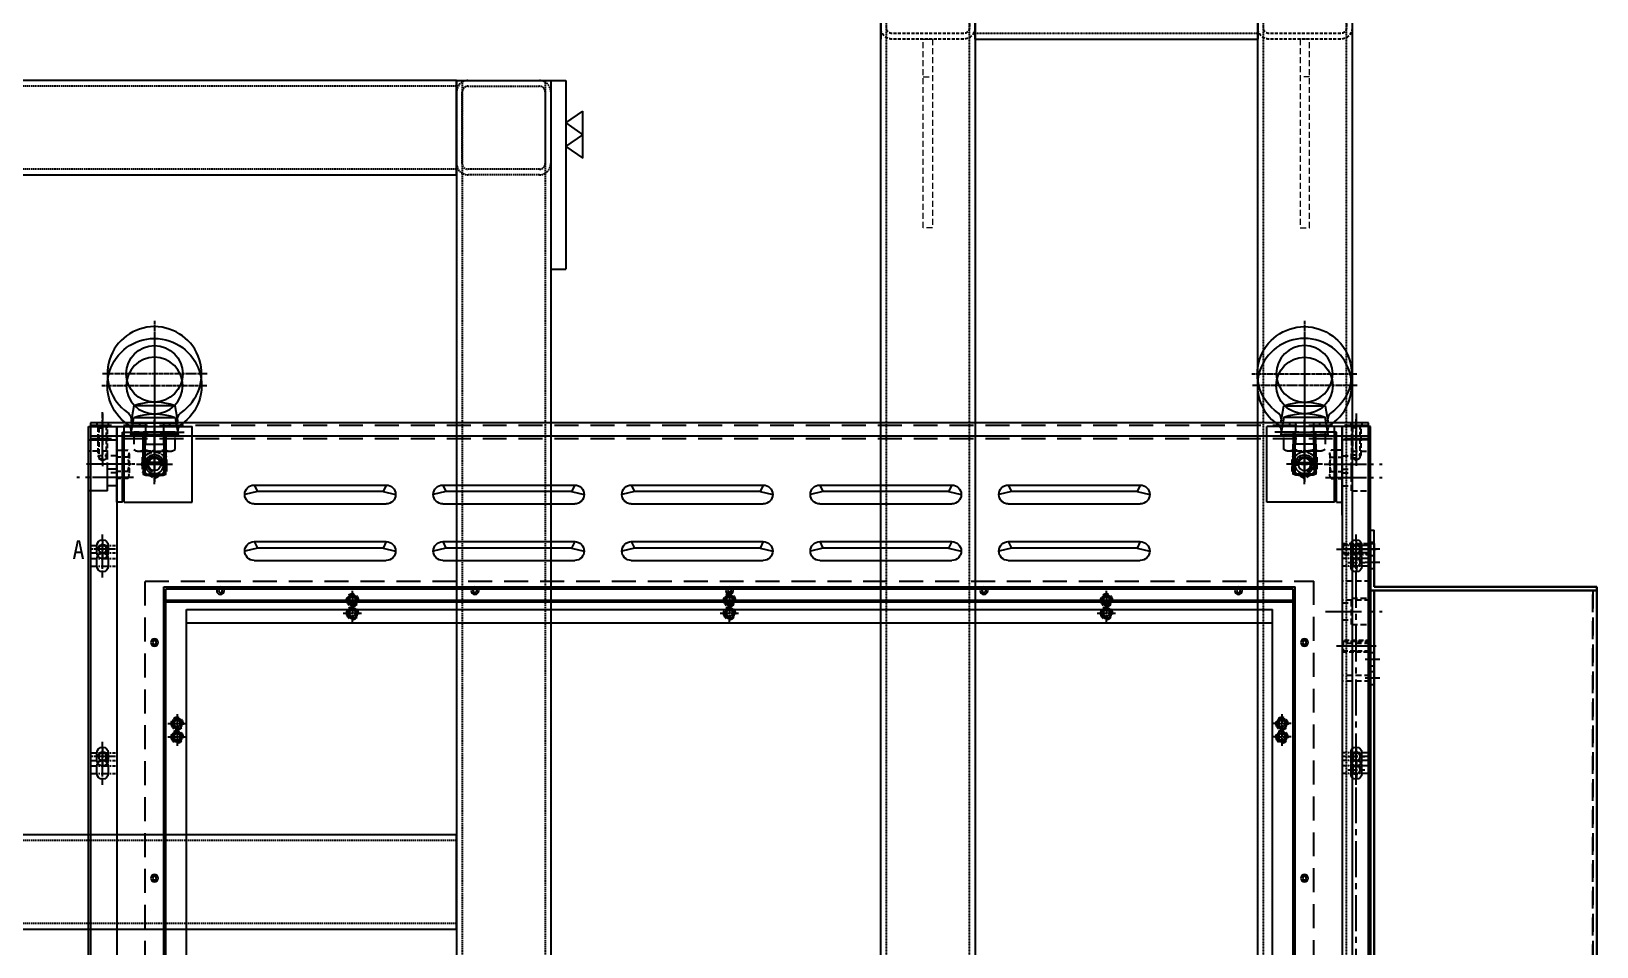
# Model space of a CAD drawing. Header units: millimetres. Extents: x -18234 to 26733, y 279 to 18488.
# Drawn here: x 9855 to 10685, y 6260 to 6746 of the extents above; entities that cross this region are included whole.
import ezdxf

# ---------------------------------------------------------------- set-up
doc = ezdxf.new("R2010")
doc.units = ezdxf.units.MM
for name, pattern in [('CENTER', [2, 1.25, -0.25, 0.25, -0.25]), ('CENTER2', [28.575, 19.05, -3.175, 3.175, -3.175]), ('HIDDEN', [0.375, 0.25, -0.125]), ('HIDDEN2', [4.7625, 3.175, -1.5875]), ('HIDDENX2', [19.05, 12.7, -6.35]), ('PHANTOMX2', [5, 2.5, -0.5, 0.5, -0.5, 0.5, -0.5])]:
    doc.linetypes.add(name, pattern=pattern)
doc.layers.add('02 숨은선', color=2, linetype='HIDDEN2', lineweight=15)
for name, color, linetype in [('CEN', 1, 'CENTER'), ('CENTER', 1, 'CENTER'), ('HL', 2, 'HIDDEN'), ('THIN', 3, 'Continuous')]:
    doc.layers.add(name, color=color, linetype=linetype)
doc.styles.add('HAN', font='')
doc.styles.get('HAN').set_extended_font_data('GulimChe')

# ---------------------------------------------------------------- blocks, each defined once
blk = doc.blocks.new('w35ca34etwcey5r')
for p, q in [((-18931.31, 4130.1), (-18953.14, 4130.1)), ((-18946.92, 4121.1), (-18946.92, 4116.1)), ((-18937.52, 4121.1), (-18937.52, 4116.1)), ((-18936.22, 4116.1), (-18948.22, 4116.1)), ((-18936.22, 4100.04), (-18948.22, 4100.04))]:
    blk.add_line(p, q)
for points in [[(-18929.72, 4121.1), (-18931.31, 4130.1, 0.183267), (-18953.14, 4130.1), (-18954.72, 4121.1), (-18929.72, 4121.1, -0.33462), (-18927.93, 4126.59, 3.183172), (-18956.52, 4126.59, -0.33462), (-18954.72, 4121.1)], [(-18936.22, 4116.1), (-18936.22, 4100.04, -0.157869), (-18948.22, 4100.04), (-18948.22, 4116.1)]]:
    blk.add_lwpolyline(points, format="xyb")
blk.add_circle((-18942.22, 4147.1), 15)
at = {"layer": 'CENTER'}
for p, q in [((-18942.22, 4175.1), (-18942.22, 4096.1)), ((-18914.22, 4147.1), (-18970.22, 4147.1))]:
    blk.add_line(p, q, dxfattribs=at)
at = {"layer": 'THIN'}
for p, q in [((-18947.27, 4116.1), (-18947.27, 4100.04)), ((-18937.17, 4116.1), (-18937.17, 4100.04))]:
    blk.add_line(p, q, dxfattribs=at)
blk = doc.blocks.new('QW3ECE4T')
at = {"color": 2}
for p, q in [((5277.72, 19478.86), (5277.72, 20178.86)), ((5277.72, 20178.86), (5292.72, 20178.86)), ((5292.72, 20178.86), (5292.72, 19478.86)), ((5292.72, 19478.86), (5277.72, 19478.86))]:
    blk.add_line(p, q, dxfattribs=at)
at = {"color": 2, "linetype": 'HIDDEN2'}
for p, q in [((5287.72, 20165.86), (5277.72, 20165.86)), ((5287.72, 20151.86), (5287.72, 20165.86)), ((5292.72, 20163.36), (5287.72, 20163.36)), ((5292.72, 20154.36), (5287.72, 20154.36)), ((5287.72, 20151.86), (5277.72, 20151.86)), ((5277.72, 20103.86), (5292.72, 20103.86)), ((5277.72, 20053.86), (5292.72, 20053.86)), ((5277.72, 19559.86), (5292.72, 19559.86)), ((5277.72, 19509.86), (5292.72, 19509.86)), ((5287.72, 19500.86), (5277.72, 19500.86)), ((5287.72, 19486.86), (5287.72, 19500.86)), ((5292.72, 19498.36), (5287.72, 19498.36)), ((5292.72, 19489.36), (5287.72, 19489.36)), ((5287.72, 19486.86), (5277.72, 19486.86))]:
    blk.add_line(p, q, dxfattribs=at)
at = {"color": 1, "linetype": 'CENTER', "ltscale": 3}
for p, q in [((5289.8, 20113.86), (5280.65, 20113.86)), ((5285.22, 20118.43), (5285.22, 20109.28)), ((5289.8, 20003.86), (5280.65, 20003.86)), ((5285.22, 20008.43), (5285.22, 19999.28)), ((5285.22, 19898.43), (5285.22, 19889.28)), ((5289.8, 19893.86), (5280.65, 19893.86)), ((5285.22, 19788.43), (5285.22, 19779.28)), ((5289.8, 19783.86), (5280.65, 19783.86)), ((5289.8, 19673.86), (5280.65, 19673.86)), ((5285.22, 19678.43), (5285.22, 19669.28)), ((5289.8, 19563.86), (5280.65, 19563.86)), ((5285.22, 19568.43), (5285.22, 19559.28)), ((5272.67, 19493.86), (5297.78, 19493.86))]:
    blk.add_line(p, q, dxfattribs=at)
at = {"color": 3}
for centre in [(5285.22, 20113.86), (5285.22, 20003.86), (5285.22, 19893.86), (5285.22, 19783.86), (5285.22, 19673.86), (5285.22, 19563.86)]:
    blk.add_circle(centre, 2.1, dxfattribs=at)
for centre in [(5285.22, 20113.86), (5285.22, 20003.86), (5285.22, 19893.86), (5285.22, 19783.86), (5285.22, 19673.86), (5285.22, 19563.86)]:
    blk.add_arc(centre, 2.5, 255.40903, 195.03402)
at = {"layer": 'CEN', "linetype": 'CENTER2'}
for p, q in [((5285.22, 20167.41), (5285.22, 20193.86)), ((5301.57, 20158.86), (5271.53, 20158.86)), ((5301.57, 20158.86), (5271.53, 20158.86))]:
    blk.add_line(p, q, dxfattribs=at)
blk = doc.blocks.new('A$C7D0A6CA1')
at = {"color": 4}
for p, q in [((0, 630), (-2, 630)), ((-2, 600), (-2, 630)), ((0, 598), (0, 630)), ((-120, 600), (-2, 600)), ((-120, 13), (-120, 600)), ((-120, 598), (0, 598)), ((-2, 598), (-2, 15)), ((0, 598), (0, 15)), ((0, 15), (-120, 15)), ((-2, 13), (-120, 13)), ((-2, -10), (-2, 13)), ((0, -10), (0, 15)), ((0, -10), (-2, -10))]:
    blk.add_line(p, q, dxfattribs=at)
at = {"color": 2, "linetype": 'HIDDEN2', "ltscale": 3}
for p, q in [((-2, 623.5), (0, 623.5)), ((-2, 616.5), (0, 616.5)), ((-118, 15), (-118, 598)), ((-2, 555), (0, 555)), ((-2, 548), (0, 548)), ((-2, 305), (0, 305)), ((-2, 298), (0, 298)), ((-2, 55), (0, 55)), ((-2, 48), (0, 48)), ((-2, 3.5), (0, 3.5)), ((-2, -3.5), (0, -3.5))]:
    blk.add_line(p, q, dxfattribs=at)
at = {"color": 1, "linetype": 'CENTER'}
for p, q in [((-5, 620), (3, 620)), ((-5, 551.5), (3, 551.5)), ((-5, 301.5), (3, 301.5)), ((-5, 51.5), (3, 51.5)), ((-5, 0), (3, 0))]:
    blk.add_line(p, q, dxfattribs=at)
blk = doc.blocks.new('sdfgsdfgdgds')
at = {"color": 1, "linetype": 'CENTER', "ltscale": 3}
for p, q in [((142797.16, 13404.59), (142797.16, 13376.11)), ((143407.16, 13404.09), (143407.16, 13375.61)), ((142769.66, 13383.57), (142769.66, 13399.64)), ((142769.66, 13383.5), (142769.66, 13396.99)), ((142797.16, 13383.07), (142797.16, 13399.14)), ((143407.16, 13383.07), (143407.16, 13399.14)), ((143434.66, 13383.07), (143434.66, 13399.14)), ((143434.66, 13383), (143434.66, 13396.49)), ((142769.66, 13315.35), (142769.66, 13331.35)), ((143434.66, 13315.35), (143434.66, 13331.35)), ((142762.91, 13325.35), (142776.41, 13325.35)), ((142762.91, 13321.35), (142776.41, 13321.35)), ((143441.41, 13325.35), (143427.91, 13325.35)), ((143441.41, 13321.35), (143427.91, 13321.35)), ((142907.09, 13296.35), (142897.22, 13296.35)), ((142905.91, 13296.35), (142898.41, 13296.35)), ((142902.16, 13291.42), (142902.16, 13301.29)), ((142902.16, 13300.1), (142902.16, 13292.6)), ((143107.09, 13296.35), (143097.22, 13296.35)), ((143105.91, 13296.35), (143098.41, 13296.35)), ((143102.16, 13291.42), (143102.16, 13301.29)), ((143102.16, 13300.1), (143102.16, 13292.6)), ((143307.09, 13296.35), (143297.22, 13296.35)), ((143305.91, 13296.35), (143298.41, 13296.35)), ((143302.16, 13291.42), (143302.16, 13301.29)), ((143302.16, 13300.1), (143302.16, 13292.6)), ((142809.16, 13235.79), (142809.16, 13225.92)), ((143395.16, 13235.79), (143395.16, 13225.92)), ((142804.22, 13230.85), (142814.09, 13230.85)), ((142812.91, 13230.85), (142805.41, 13230.85)), ((142809.16, 13234.6), (142809.16, 13227.1)), ((143400.09, 13230.85), (143390.22, 13230.85)), ((143398.91, 13230.85), (143391.41, 13230.85)), ((143395.16, 13234.6), (143395.16, 13227.1)), ((142769.66, 13205.35), (142769.66, 13221.35)), ((143434.66, 13205.35), (143434.66, 13221.35)), ((142762.91, 13215.35), (142776.41, 13215.35)), ((142762.91, 13211.35), (142776.41, 13211.35)), ((143441.41, 13215.35), (143427.91, 13215.35)), ((143441.41, 13211.35), (143427.91, 13211.35))]:
    blk.add_line(p, q, dxfattribs=at)
at = {"color": 3}
for p, q in [((142763.16, 13390.35), (143441.16, 13390.35)), ((142763.16, 12720.35), (142763.16, 13390.35)), ((142777.16, 13348.35), (142777.16, 13388.35)), ((142777.16, 13388.35), (142777.16, 13348.35)), ((143441.16, 13389.85), (143441.16, 13007.77)), ((142954.25, 13364.35), (142884.25, 13364.35)), ((143054.25, 13364.35), (142984.25, 13364.35)), ((143154.25, 13364.35), (143084.25, 13364.35)), ((143254.25, 13364.35), (143184.25, 13364.35)), ((143354.25, 13364.35), (143284.25, 13364.35)), ((142954.25, 13354.35), (142884.25, 13354.35)), ((143054.25, 13354.35), (142984.25, 13354.35)), ((143154.25, 13354.35), (143084.25, 13354.35)), ((143254.25, 13354.35), (143184.25, 13354.35)), ((143354.25, 13354.35), (143284.25, 13354.35)), ((142954.25, 13334.35), (142884.25, 13334.35)), ((143054.25, 13334.35), (142984.25, 13334.35)), ((143154.25, 13334.35), (143084.25, 13334.35)), ((143254.25, 13334.35), (143184.25, 13334.35)), ((143354.25, 13334.35), (143284.25, 13334.35)), ((142766.66, 13321.35), (142766.66, 13325.35)), ((142772.66, 13325.35), (142772.66, 13321.35)), ((142954.25, 13324.35), (142884.25, 13324.35)), ((143054.25, 13324.35), (142984.25, 13324.35)), ((143154.25, 13324.35), (143084.25, 13324.35)), ((143254.25, 13324.35), (143184.25, 13324.35)), ((143354.25, 13324.35), (143284.25, 13324.35)), ((143431.66, 13325.35), (143431.66, 13321.35)), ((143437.66, 13321.35), (143437.66, 13325.35)), ((143402.16, 13303.35), (142802.16, 13303.35)), ((142802.16, 12758.35), (142802.16, 13303.35)), ((143401.16, 13302.35), (142803.16, 13302.35)), ((142803.16, 12759.35), (142803.16, 13302.35)), ((143401.16, 12989.53), (143401.16, 13302.35)), ((143402.16, 12990.15), (143402.16, 13303.35)), ((143390.16, 13291.35), (142814.16, 13291.35)), ((142814.16, 12770.35), (142814.16, 13291.35)), ((143390.16, 12981.19), (143390.16, 13291.35)), ((142766.66, 13211.35), (142766.66, 13215.35)), ((142772.66, 13215.35), (142772.66, 13211.35)), ((143431.66, 13215.35), (143431.66, 13211.35)), ((143437.66, 13211.35), (143437.66, 13215.35))]:
    blk.add_line(p, q, dxfattribs=at)
at = {"color": 2, "linetype": 'HIDDENX2'}
for p, q in [((142763.16, 13388.85), (143441.16, 13388.85)), ((143412.16, 13313.35), (142792.16, 13313.35)), ((142792.16, 12748.35), (142792.16, 13313.35)), ((143412.16, 12995.62), (143412.16, 13313.35))]:
    blk.add_line(p, q, dxfattribs=at)
at = {"color": 2}
for p, q in [((143442.16, 13388.35), (143427.16, 13388.35)), ((143427.16, 13388.35), (143427.16, 13002.28)), ((143442.16, 12688.35), (143442.16, 13388.35)), ((143427.16, 13372.85), (143432.16, 13372.85)), ((143432.16, 13361.35), (143432.16, 13375.35)), ((143432.16, 13375.35), (143442.16, 13375.35)), ((143427.16, 13363.85), (143432.16, 13363.85)), ((143432.16, 13361.35), (143442.16, 13361.35))]:
    blk.add_line(p, q, dxfattribs=at)
for p, q in [((142885.91, 13360.9), (142879.25, 13359.35)), ((142884.25, 13364.35), (142885.91, 13360.9)), ((142885.91, 13360.9), (142952.59, 13360.9)), ((142954.25, 13364.35), (142952.59, 13360.9)), ((142952.59, 13360.9), (142959.25, 13359.35)), ((142985.91, 13360.9), (142979.25, 13359.35)), ((142984.25, 13364.35), (142985.91, 13360.9)), ((142985.91, 13360.9), (143052.59, 13360.9)), ((143054.25, 13364.35), (143052.59, 13360.9)), ((143052.59, 13360.9), (143059.25, 13359.35)), ((143085.91, 13360.9), (143079.25, 13359.35)), ((143084.25, 13364.35), (143085.91, 13360.9)), ((143085.91, 13360.9), (143152.59, 13360.9)), ((143154.25, 13364.35), (143152.59, 13360.9)), ((143152.59, 13360.9), (143159.25, 13359.35)), ((143185.91, 13360.9), (143179.25, 13359.35)), ((143184.25, 13364.35), (143185.91, 13360.9)), ((143185.91, 13360.9), (143252.59, 13360.9)), ((143254.25, 13364.35), (143252.59, 13360.9)), ((143252.59, 13360.9), (143259.25, 13359.35)), ((143285.91, 13360.9), (143279.25, 13359.35)), ((143284.25, 13364.35), (143285.91, 13360.9)), ((143285.91, 13360.9), (143352.59, 13360.9)), ((143354.25, 13364.35), (143352.59, 13360.9)), ((143352.59, 13360.9), (143359.25, 13359.35)), ((142885.91, 13330.9), (142879.25, 13329.35)), ((142884.25, 13334.35), (142885.91, 13330.9)), ((142885.91, 13330.9), (142952.59, 13330.9)), ((142954.25, 13334.35), (142952.59, 13330.9)), ((142952.59, 13330.9), (142959.25, 13329.35)), ((142985.91, 13330.9), (142979.25, 13329.35)), ((142984.25, 13334.35), (142985.91, 13330.9)), ((142985.91, 13330.9), (143052.59, 13330.9)), ((143054.25, 13334.35), (143052.59, 13330.9)), ((143052.59, 13330.9), (143059.25, 13329.35)), ((143085.91, 13330.9), (143079.25, 13329.35)), ((143084.25, 13334.35), (143085.91, 13330.9)), ((143085.91, 13330.9), (143152.59, 13330.9)), ((143154.25, 13334.35), (143152.59, 13330.9)), ((143152.59, 13330.9), (143159.25, 13329.35)), ((143185.91, 13330.9), (143179.25, 13329.35)), ((143184.25, 13334.35), (143185.91, 13330.9)), ((143185.91, 13330.9), (143252.59, 13330.9)), ((143254.25, 13334.35), (143252.59, 13330.9)), ((143252.59, 13330.9), (143259.25, 13329.35)), ((143285.91, 13330.9), (143279.25, 13329.35)), ((143284.25, 13334.35), (143285.91, 13330.9)), ((143285.91, 13330.9), (143352.59, 13330.9)), ((143354.25, 13334.35), (143352.59, 13330.9)), ((143352.59, 13330.9), (143359.25, 13329.35))]:
    blk.add_line(p, q)
at = {"const_width": 0.5}
for points in [[(142831.41, 13308.35, -1), (142832.91, 13308.35, -1)], [(142966.41, 13308.35, -1), (142967.91, 13308.35, -1)], [(143102.91, 13308.35, 1), (143101.41, 13308.35, 1)], [(143237.91, 13308.35, 1), (143236.41, 13308.35, 1)], [(143372.91, 13308.35, 1), (143371.41, 13308.35, 1)], [(142796.41, 13280.85, 1), (142797.91, 13280.85, 1)], [(143407.91, 13280.85, -1), (143406.41, 13280.85, -1)], [(142796.41, 13155.85, 1), (142797.91, 13155.85, 1)], [(143407.91, 13155.85, -1), (143406.41, 13155.85, -1)]]:
    blk.add_lwpolyline(points, format="xyb", close=True, dxfattribs=at)
for centre, radius in [((142832.16, 13308.35), 2), ((142967.16, 13308.35), 2), ((143102.16, 13308.35), 2), ((143237.16, 13308.35), 2), ((143372.16, 13308.35), 2), ((142832.16, 13308.35), 1), ((142967.16, 13308.35), 1), ((143102.16, 13308.35), 1), ((143237.16, 13308.35), 1), ((143372.16, 13308.35), 1), ((142797.16, 13280.85), 2), ((142797.16, 13280.85), 1), ((143407.16, 13280.85), 2), ((143407.16, 13280.85), 1), ((142797.16, 13155.85), 2), ((142797.16, 13155.85), 1), ((143407.16, 13155.85), 2), ((143407.16, 13155.85), 1)]:
    blk.add_circle(centre, radius)
at = {"color": 2, "linetype": 'HIDDEN2'}
for centre in [(142902.16, 13296.35), (143102.16, 13296.35), (143302.16, 13296.35), (142809.16, 13230.85), (143395.16, 13230.85)]:
    blk.add_circle(centre, 3.25, dxfattribs=at)
at = {"color": 3}
for centre, radius in [((142902.16, 13296.35), 2.75), ((142902.16, 13296.35), 1.75), ((143102.16, 13296.35), 2.75), ((143102.16, 13296.35), 1.75), ((143302.16, 13296.35), 2.75), ((143302.16, 13296.35), 1.75), ((142809.16, 13230.85), 2.75), ((142809.16, 13230.85), 1.75), ((143395.16, 13230.85), 2.75), ((143395.16, 13230.85), 1.75)]:
    blk.add_circle(centre, radius, dxfattribs=at)
for centre, radius, start, end in [((142884.25, 13359.35), 5, 90, 270), ((142954.25, 13359.35), 5, 270, 90), ((142984.25, 13359.35), 5, 90, 270), ((143054.25, 13359.35), 5, 270, 90), ((143084.25, 13359.35), 5, 90, 270), ((143154.25, 13359.35), 5, 270, 90), ((143184.25, 13359.35), 5, 90, 270), ((143254.25, 13359.35), 5, 270, 90), ((143284.25, 13359.35), 5, 90, 270), ((143354.25, 13359.35), 5, 270, 90), ((142769.66, 13325.35), 3, 0, 180), ((142884.25, 13329.35), 5, 90, 270), ((142954.25, 13329.35), 5, 270, 90), ((142984.25, 13329.35), 5, 90, 270), ((143054.25, 13329.35), 5, 270, 90), ((143084.25, 13329.35), 5, 90, 270), ((143154.25, 13329.35), 5, 270, 90), ((143184.25, 13329.35), 5, 90, 270), ((143254.25, 13329.35), 5, 270, 90), ((143284.25, 13329.35), 5, 90, 270), ((143354.25, 13329.35), 5, 270, 90), ((143434.66, 13325.35), 3, 0, 180), ((142769.66, 13321.35), 3, 180, 0), ((143434.66, 13321.35), 3, 180, 0), ((142769.66, 13215.35), 3, 0, 180), ((142769.66, 13211.35), 3, 180, 0), ((143434.66, 13215.35), 3, 0, 180), ((143434.66, 13211.35), 3, 180, 0)]:
    blk.add_arc(centre, radius, start, end, dxfattribs=at)
for centre in [(142902.16, 13296.35), (143102.16, 13296.35), (143302.16, 13296.35), (142809.16, 13230.85), (143395.16, 13230.85)]:
    blk.add_arc(centre, 2, 255.00122, 194.53862)
at = {"layer": 'CEN', "linetype": 'CENTER2'}
for p, q in [((143434.66, 13377.65), (143434.66, 13403.35)), ((143418.31, 13368.35), (143448.35, 13368.35)), ((143418.31, 13368.35), (143448.35, 13368.35))]:
    blk.add_line(p, q, dxfattribs=at)
at = {"xscale": -1}
blk.add_blockref('w35ca34etwcey5r', (123854.93, 9270.01), dxfattribs=at)
for name, p in [('w35ca34etwcey5r', (162349.38, 9270.01)), ('QW3ECE4T', (137484.43, -6790.51))]:
    blk.add_blockref(name, p)
at = {"xscale": -1, "rotation": 180}
blk.add_blockref('A$C7D0A6CA1', (142762.16, 13323.35), dxfattribs=at)
blk = doc.blocks.new('sdfgsdfgsdgfdgds')
at = {"xscale": -1}
blk.add_blockref('sdfgsdfgdgds', (297823.81, -2749.63), dxfattribs=at)
blk = doc.blocks.new('A$C12414E41')
at = {"color": 4}
for p, q in [((-198.46, 70.91), (388.54, 70.91)), ((386.54, 70.91), (386.54, -49.09)), ((388.54, 70.91), (388.54, -47.09)), ((386.54, -47.09), (-196.46, -47.09)), ((386.54, -49.09), (-196.46, -49.09)), ((386.54, -49.09), (418.54, -49.09)), ((388.54, -47.09), (418.54, -47.09)), ((418.54, -49.09), (418.54, -47.09))]:
    blk.add_line(p, q, dxfattribs=at)
at = {"color": 2, "linetype": 'HIDDEN2', "ltscale": 3}
for p, q in [((-196.46, 68.91), (386.54, 68.91)), ((336.54, -47.09), (336.54, -49.09)), ((343.54, -47.09), (343.54, -49.09)), ((405.04, -47.09), (405.04, -49.09)), ((412.04, -47.09), (412.04, -49.09))]:
    blk.add_line(p, q, dxfattribs=at)
at = {"color": 1, "linetype": 'CENTER'}
for p, q in [((340.04, -44.09, -0.22), (340.04, -52.09, 0.37)), ((408.54, -44.09, -0.22), (408.54, -52.09, 0.37))]:
    blk.add_line(p, q, dxfattribs=at)
blk = doc.blocks.new('AE4RTVSREY5R6TY')
at = {"color": 2, "linetype": 'HIDDENX2', "ltscale": 0.2}
blk.add_lwpolyline([(-7353.75, 5218.46), (-7346.25, 5218.46), (-7342.49, 5224.96), (-7346.25, 5231.46), (-7353.75, 5231.46), (-7357.51, 5224.96), (-7353.75, 5218.46)], dxfattribs=at)
blk.add_circle((-7350, 5224.96), 6.5, dxfattribs=at)
blk.add_circle((-7350, 5224.96), 3.32)
at = {"layer": 'CENTER'}
for p, q in [((-7350, 5234.46), (-7350, 5215.46)), ((-7360.51, 5224.96), (-7339.49, 5224.96))]:
    blk.add_line(p, q, dxfattribs=at)
at = {"layer": 'THIN'}
blk.add_arc((-7350, 5224.96), 4, 255, 165, dxfattribs=at)
blk = doc.blocks.new('A4ET45EYTRD6Y')
at = {"color": 2, "linetype": 'HIDDENX2', "ltscale": 0.5}
for p, q in [((-7453.08, 5231.39), (-7453.08, 5240.54)), ((-7442.11, 5231.39), (-7442.11, 5240.54)), ((-7455.82, 5230.54), (-7439.37, 5230.54))]:
    blk.add_line(p, q, dxfattribs=at)
blk.add_lwpolyline([(-7458.56, 5240.54), (-7458.56, 5231.39, 0.309401), (-7453.08, 5231.39, 0.154701), (-7442.11, 5231.39, 0.309401), (-7436.62, 5231.39), (-7436.62, 5240.54), (-7458.56, 5240.54)], format="xyb", dxfattribs=at)
at = {"layer": 'CENTER'}
blk.add_line((-7447.59, 5227.54), (-7447.59, 5243.54), dxfattribs=at)
blk = doc.blocks.new('A4TCES5YTRTY')
at = {"color": 2, "linetype": 'HIDDENX2', "ltscale": 0.2}
for p, q in [((-7334.72, 5174.17), (-7340.64, 5174.17)), ((-7334.14, 5176.05), (-7334.14, 5164.79)), ((-7334.72, 5166.67), (-7340.64, 5166.67))]:
    blk.add_line(p, q, dxfattribs=at)
blk.add_lwpolyline([(-7340.64, 5177.92), (-7334.72, 5177.92, -0.309401), (-7334.72, 5174.17, -0.154701), (-7334.72, 5166.67, -0.309401), (-7334.72, 5162.91), (-7340.64, 5162.91), (-7340.64, 5177.92)], format="xyb", dxfattribs=at)
at = {"layer": 'CENTER'}
blk.add_line((-7331.14, 5170.42), (-7343.64, 5170.42), dxfattribs=at)
blk = doc.blocks.new('A$C3C215F96')
at = {"color": 3}
for p, q in [((-75.03, 73.28), (-75.03, 113.28)), ((-35.03, 113.28), (-75.03, 113.28)), ((-39.03, 73.28), (-39.03, 113.28)), ((-38.03, 110.28), (-39.03, 110.28)), ((-38.03, 73.28), (-38.03, 110.28)), ((-35.03, 73.28), (-35.03, 113.28)), ((-39.03, 73.28), (-75.03, 73.28)), ((-38.03, 73.28), (-35.03, 73.28))]:
    blk.add_line(p, q, dxfattribs=at)
at = {"color": 2, "linetype": 'HIDDENX2'}
blk.add_line((-39.03, 110.28), (-75.03, 110.28), dxfattribs=at)
at = {"color": 1, "linetype": 'CENTER', "ltscale": 3}
for p, q in [((-55.03, 84.38), (-55.03, 102.19)), ((-46.12, 93.28), (-63.94, 93.28))]:
    blk.add_line(p, q, dxfattribs=at)
at = {"color": 3}
blk.add_circle((-55.03, 93.28), 5, dxfattribs=at)
at = {"xscale": -1}
for name, p in [('w35ca34etwcey5r', (-18997.25, -4005.81)), ('A4ET45EYTRD6Y', (-7502.63, -5130.26)), ('A4TCES5YTRTY', (-7375.67, -5077.14))]:
    blk.add_blockref(name, p, dxfattribs=at)
at = {"extrusion": (0, 0, -1), "zscale": -1, "rotation": 90}
blk.add_blockref('AE4RTVSREY5R6TY', (5279.99, 7443.28), dxfattribs=at)
blk = doc.blocks.new('A$C50693D2F')
at = {"color": 0, "linetype": 'HIDDEN', "ltscale": 10}
for p, q in [((17.3, -6.06), (17.3, -11.06)), ((18.9, -6.49), (18.9, -10.62))]:
    blk.add_line(p, q, dxfattribs=at)
for points in [[(2.3, -6.06), (2.73, -6.49), (2.73, -10.62), (2.3, -11.06)], [(2.73, -6.49), (18.9, -6.49), (20.09, -8.56), (18.9, -10.62), (2.73, -10.62)]]:
    blk.add_lwpolyline(points, dxfattribs=at)
at = {"layer": 'CENTER', "ltscale": 10}
blk.add_line((-0.7, -8.56), (23.09, -8.56), dxfattribs=at)
at = {"layer": 'THIN', "color": 0, "linetype": 'HIDDEN', "ltscale": 10}
for points in [[(2.3, -6.06), (17.3, -6.06), (18.05, -6.49)], [(18.05, -10.62), (17.3, -11.06), (2.3, -11.06)]]:
    blk.add_lwpolyline(points, dxfattribs=at)
blk = doc.blocks.new('A$C649C458D')
at = {"color": 2}
for p, q in [((-66.92, -109.63), (-66.92, 590.37)), ((-66.92, 590.37), (-51.92, 590.37)), ((-51.92, 590.37), (-51.92, -109.63))]:
    blk.add_line(p, q, dxfattribs=at)
at = {"color": 0, "linetype": 'HIDDEN2'}
for p, q in [((-56.92, 577.37), (-66.92, 577.37)), ((-56.92, 563.37), (-56.92, 577.37)), ((-51.92, 574.87), (-56.92, 574.87)), ((-51.92, 565.87), (-56.92, 565.87)), ((-56.92, 563.37), (-66.92, 563.37)), ((-66.92, 525.37), (-51.92, 525.37)), ((-56.92, 499.37), (-66.92, 499.37)), ((-66.92, 498.37), (-51.92, 498.37)), ((-56.92, 485.37), (-56.92, 499.37)), ((-51.92, 496.87), (-56.92, 496.87)), ((-56.92, 485.37), (-66.92, 485.37)), ((-51.92, 487.87), (-56.92, 487.87)), ((-66.92, 475.37), (-51.92, 475.37)), ((-66.92, 455.37), (-51.92, 455.37))]:
    blk.add_line(p, q, dxfattribs=at)
at = {"color": 1, "linetype": 'CENTER', "ltscale": 3}
for p, q in [((-54.84, 525.37), (-64, 525.37)), ((-59.42, 529.95), (-59.42, 520.79)), ((-54.84, 415.37), (-64, 415.37)), ((-59.42, 419.95), (-59.42, 410.79))]:
    blk.add_line(p, q, dxfattribs=at)
at = {"color": 1, "linetype": 'CENTER2'}
blk.add_line((-59.42, -20.05), (-59.42, 520.79), dxfattribs=at)
at = {"color": 251, "linetype": 'HIDDEN', "ltscale": 10}
for points in [[(-66.92, 528.37), (-66.38, 527.83), (-66.38, 522.91), (-66.92, 522.37)], [(-52.46, 527.83), (-66.38, 527.83)], [(-51.92, 528.37), (-52.46, 527.83), (-52.46, 522.91), (-51.92, 522.37)], [(-66.38, 522.91), (-52.46, 522.91)], [(-66.92, 476.87), (-66.38, 476.33), (-66.38, 471.41), (-66.92, 470.87)], [(-66.38, 476.33), (-52.46, 476.33)], [(-51.92, 476.87), (-52.46, 476.33), (-52.46, 471.41), (-51.92, 470.87)], [(-52.46, 471.41), (-66.38, 471.41)]]:
    blk.add_lwpolyline(points, dxfattribs=at)
at = {"color": 3}
for centre in [(-59.42, 525.37), (-59.42, 415.37)]:
    blk.add_circle(centre, 2.1, dxfattribs=at)
for centre in [(-59.42, 525.37), (-59.42, 415.37)]:
    blk.add_arc(centre, 2.5, 255.40903, 195.03402)
at = {"layer": 'CEN', "linetype": 'CENTER2'}
for p, q in [((-43.07, 570.37), (-73.11, 570.37)), ((-43.07, 570.37), (-73.11, 570.37)), ((-43.07, 492.37), (-73.11, 492.37)), ((-43.07, 492.37), (-73.11, 492.37))]:
    blk.add_line(p, q, dxfattribs=at)
at = {"layer": 'CENTER', "linetype": 'PHANTOMX2', "ltscale": 10}
for p, q in [((-48.92, 525.37), (-69.92, 525.37)), ((-69.92, 473.87), (-48.92, 473.87))]:
    blk.add_line(p, q, dxfattribs=at)
at = {"layer": 'THIN', "color": 251, "linetype": 'HIDDEN', "ltscale": 10}
for points in [[(-51.92, 528.37), (-66.92, 528.37)], [(-66.92, 522.37), (-51.92, 522.37)], [(-66.92, 476.87), (-51.92, 476.87)], [(-51.92, 470.87), (-66.92, 470.87)]]:
    blk.add_lwpolyline(points, dxfattribs=at)
at = {"ltscale": 10, "rotation": 270}
blk.add_blockref('A$C50693D2F', (-50.86, 592.67), dxfattribs=at)
blk = doc.blocks.new('A$C79E61F9D')
at = {"color": 2}
for p, q in [((15, 445), (0, 445)), ((0, 445), (0, -255)), ((15, -255), (15, 445))]:
    blk.add_line(p, q, dxfattribs=at)
at = {"linetype": 'HIDDEN2'}
for p, q in [((5, 418), (5, 432)), ((5, 432), (15, 432)), ((0, 429.5), (5, 429.5)), ((0, 420.5), (5, 420.5)), ((5, 418), (15, 418))]:
    blk.add_line(p, q, dxfattribs=at)
at = {"color": 1, "linetype": 'CENTER', "ltscale": 3}
for p, q in [((7.5, 384.58), (7.5, 375.42)), ((2.92, 380), (12.08, 380)), ((7.5, 274.58), (7.5, 265.42)), ((2.92, 270), (12.08, 270))]:
    blk.add_line(p, q, dxfattribs=at)
at = {"color": 3}
for centre in [(7.5, 380), (7.5, 270)]:
    blk.add_circle(centre, 2.1, dxfattribs=at)
for centre in [(7.5, 380), (7.5, 270)]:
    blk.add_arc(centre, 2.5, 344.96598, 284.59097)
at = {"layer": 'CEN', "linetype": 'CENTER2'}
blk.add_line((-3, 425), (18, 425), dxfattribs=at)
at = {"ltscale": 10, "rotation": 270}
blk.add_blockref('A$C50693D2F', (16.06, 447.05), dxfattribs=at)
at = {"color": 6, "style": 'HAN'}
blk.add_text('A', height=10, dxfattribs=at).set_placement((17.07, 374.77))
blk = doc.blocks.new('A$C5C2D5377')
at = {"color": 3}
for p, q in [((0, 543), (-598, 543)), ((-598, 0), (-598, 543)), ((0, 0), (0, 543))]:
    blk.add_line(p, q, dxfattribs=at)
at = {"color": 1, "linetype": 'CENTER', "ltscale": 3}
for p, q in [((-499, 532.07), (-499, 541.93)), ((-299, 532.07), (-299, 541.93)), ((-99, 532.07), (-99, 541.93)), ((-494.07, 537), (-503.93, 537)), ((-294.07, 537), (-303.93, 537)), ((-94.07, 537), (-103.93, 537)), ((-592, 476.43), (-592, 466.57)), ((-6, 476.43), (-6, 466.57)), ((-596.93, 471.5), (-587.07, 471.5)), ((-1.07, 471.5), (-10.93, 471.5))]:
    blk.add_line(p, q, dxfattribs=at)
at = {"color": 3}
for centre in [(-499, 537), (-299, 537), (-99, 537), (-592, 471.5), (-6, 471.5)]:
    blk.add_circle(centre, 2.75, dxfattribs=at)
blk = doc.blocks.new('A$C5DC53BA2')
at = {"color": 1, "linetype": 'CENTER', "ltscale": 3}
for p, q in [((-671.5, 675.5), (-671.5, 664)), ((-644, 675.5), (-644, 664)), ((-34, 675.5), (-34, 664)), ((-6.5, 675.5), (-6.5, 664)), ((-671.5, 595.5), (-671.5, 611.5)), ((-6.5, 595.5), (-6.5, 611.5)), ((-678.25, 605.5), (-664.75, 605.5)), ((-678.25, 603.5), (-664.75, 603.5)), ((-678.25, 601.5), (-664.75, 601.5)), ((0.25, 605.5), (-13.25, 605.5)), ((-13.25, 603.5), (0.25, 603.5)), ((0.25, 601.5), (-13.25, 601.5)), ((-535.25, 576.5), (-542.75, 576.5)), ((-539, 580.25), (-539, 572.75)), ((-335.25, 576.5), (-342.75, 576.5)), ((-339, 580.25), (-339, 572.75)), ((-135.25, 576.5), (-142.75, 576.5)), ((-139, 580.25), (-139, 572.75)), ((-628.25, 511), (-635.75, 511)), ((-632, 514.75), (-632, 507.25)), ((-42.25, 511), (-49.75, 511)), ((-46, 514.75), (-46, 507.25)), ((-671.5, 485.5), (-671.5, 501.5)), ((-6.5, 485.5), (-6.5, 501.5)), ((-678.25, 495.5), (-664.75, 495.5)), ((-678.25, 493.5), (-664.75, 493.5)), ((-678.25, 491.5), (-664.75, 491.5)), ((0.25, 495.5), (-13.25, 495.5)), ((-13.25, 493.5), (0.25, 493.5)), ((0.25, 491.5), (-13.25, 491.5))]:
    blk.add_line(p, q, dxfattribs=at)
at = {"color": 3}
for p, q in [((-678, 670.5), (0, 670.5)), ((-678, 0), (-678, 670.5)), ((0, 670.5), (0, 0)), ((-674.5, 601.5), (-674.5, 605.5)), ((-668.5, 605.5), (-668.5, 601.5)), ((-9.5, 605.5), (-9.5, 601.5)), ((-3.5, 601.5), (-3.5, 605.5)), ((-39, 583.5), (-639, 583.5)), ((-639, 38.5), (-639, 583.5)), ((-39, 38.5), (-39, 583.5)), ((-51, 571.5), (-627, 571.5)), ((-627, 50.5), (-627, 571.5)), ((-51, 50.5), (-51, 571.5)), ((-674.5, 491.5), (-674.5, 495.5)), ((-668.5, 495.5), (-668.5, 491.5)), ((-9.5, 495.5), (-9.5, 491.5)), ((-3.5, 491.5), (-3.5, 495.5))]:
    blk.add_line(p, q, dxfattribs=at)
at = {"color": 2, "linetype": 'HIDDENX2'}
for p, q in [((-678, 669), (0, 669)), ((-674.5, 670.5), (-674.5, 669)), ((-668.5, 670.5), (-668.5, 669)), ((-652, 670.5), (-652, 669)), ((-636, 670.5), (-636, 669)), ((-42, 670.5), (-42, 669)), ((-26, 670.5), (-26, 669)), ((-9.5, 670.5), (-9.5, 669)), ((-3.5, 670.5), (-3.5, 669))]:
    blk.add_line(p, q, dxfattribs=at)
at = {"color": 2, "linetype": 'HIDDEN2'}
for centre in [(-539, 576.5), (-339, 576.5), (-139, 576.5), (-632, 511), (-46, 511)]:
    blk.add_circle(centre, 3.25, dxfattribs=at)
at = {"color": 3}
for centre in [(-539, 576.5), (-339, 576.5), (-139, 576.5), (-632, 511), (-46, 511)]:
    blk.add_circle(centre, 1.75, dxfattribs=at)
for centre, start, end in [((-671.5, 605.5), 0, 180), ((-6.5, 605.5), 0, 180), ((-671.5, 601.5), 180, 0), ((-6.5, 601.5), 180, 0), ((-671.5, 495.5), 0, 180), ((-6.5, 495.5), 0, 180), ((-671.5, 491.5), 180, 0), ((-6.5, 491.5), 180, 0)]:
    blk.add_arc(centre, 3, start, end, dxfattribs=at)
for centre in [(-539, 576.5), (-339, 576.5), (-139, 576.5), (-632, 511), (-46, 511)]:
    blk.add_arc(centre, 2, 255.00122, 194.53862)
blk = doc.blocks.new('A$C1F0F022E')
at = {"ltscale": 10, "xscale": -1}
blk.add_blockref('A$C3C215F96', (-700.03, 586.72, 0.35), dxfattribs=at)
at = {"ltscale": 10}
for name, p in [('A$C3C215F96', (20.03, 586.72, 0.35)), ('A$C649C458D', (-613.08, 109.63, 0.35))]:
    blk.add_blockref(name, p, dxfattribs=at)
for name, p in [('A$C5DC53BA2', (-1, 31.5, 0.35)), ('A$C79E61F9D', (-15, 255)), ('A$C5C2D5377', (-41, 71, 0.35))]:
    blk.add_blockref(name, p)
at = {"ltscale": 10, "rotation": 90}
blk.add_blockref('A$C12414E41', (-729.09, 226.46, 0.2), dxfattribs=at)
blk = doc.blocks.new('TUERTTRE')
at = {"color": 6, "ltscale": 0.5}
for p, q in [((299256.67, 16562.02), (299269.09, 16562.02)), ((299262.88, 16553.1), (299256.67, 16562.02)), ((299262.88, 16553.1), (299269.09, 16562.02)), ((299269.09, 16562.02), (299281.51, 16562.02)), ((299275.3, 16553.1), (299269.09, 16562.02)), ((299275.3, 16553.1), (299281.51, 16562.02))]:
    blk.add_line(p, q, dxfattribs=at)
blk = doc.blocks.new('tyutfyr')
at = {"ltscale": 0.5}
for p, q in [((301101.88, 34045.84), (300801.88, 34045.84)), ((300801.88, 33995.84), (300801.88, 34045.84)), ((301101.88, 33995.84), (301101.88, 34045.84)), ((300801.88, 33995.84), (301101.88, 33995.84))]:
    blk.add_line(p, q, dxfattribs=at)
at = {"layer": 'HL', "ltscale": 3}
for p, q in [((301101.88, 34042.84), (300801.88, 34042.84)), ((301101.88, 33998.84), (300801.88, 33998.84))]:
    blk.add_line(p, q, dxfattribs=at)
blk = doc.blocks.new('trtru')
at = {"layer": 'HL', "ltscale": 3}
for p, q in [((311532.58, 919.21), (311570.58, 919.21)), ((311532.58, 916.21), (311570.58, 916.21)), ((311526.58, 875.21), (311526.58, 913.21)), ((311529.58, 875.21), (311529.58, 913.21)), ((311573.58, 913.21), (311573.58, 875.21)), ((311576.58, 913.21), (311576.58, 875.21)), ((311570.58, 872.21), (311532.58, 872.21)), ((311570.58, 869.21), (311532.58, 869.21))]:
    blk.add_line(p, q, dxfattribs=at)
for centre, radius, start, end in [((311532.58, 913.21), 6, 90, 180), ((311532.58, 913.21), 3, 90, 180), ((311570.58, 913.21), 6, 0, 90), ((311570.58, 913.21), 3, 0, 90), ((311532.58, 875.21), 6, 180, 270), ((311532.58, 875.21), 3, 180, 270), ((311570.58, 875.21), 6, 270, 0), ((311570.58, 875.21), 3, 270, 0)]:
    blk.add_arc(centre, radius, start, end, dxfattribs=at)
blk = doc.blocks.new('6w4tw')
at = {"ltscale": 0.5}
for p, q in [((107959.85, -12918.09), (108009.85, -12918.09)), ((107959.85, -12918.09), (107959.85, -14174.09)), ((108009.85, -12918.09), (108009.85, -14174.09))]:
    blk.add_line(p, q, dxfattribs=at)
at = {"layer": 'HL', "ltscale": 3}
for p, q in [((107962.85, -12918.09), (107962.85, -14174.09)), ((108006.85, -12918.09), (108006.85, -14174.09))]:
    blk.add_line(p, q, dxfattribs=at)
blk = doc.blocks.new('iyqwrq')
at = {"ltscale": 0.5}
for p, q in [((108444.13, -14524.88), (108452.13, -14524.88)), ((108444.13, -14524.88), (108444.13, -14624.88)), ((108452.13, -14524.88), (108452.13, -14624.88)), ((108444.13, -14624.88), (108452.13, -14624.88))]:
    blk.add_line(p, q, dxfattribs=at)
blk = doc.blocks.new('RYW4')
for name, p in [('tyutfyr', (-192521.99, -46983.93)), ('trtru', (-202946.69, -13857.29)), ('tyutfyr', (-192521.99, -47383.93))]:
    blk.add_blockref(name, p)
at = {"color": 6}
for name, p in [('6w4tw', (620.04, -20)), ('iyqwrq', (185.75, 1586.79))]:
    blk.add_blockref(name, p, dxfattribs=at)
at = {"color": 6, "xscale": -1, "rotation": 270}
blk.add_blockref('TUERTTRE', (92084.79, -312235.86), dxfattribs=at)
blk = doc.blocks.new('IUWER')
at = {"color": 6}
blk.add_blockref('RYW4', (-4301.606, 0), dxfattribs=at)
blk = doc.blocks.new('asdfasfdfas')
at = {"color": 2, "linetype": 'HIDDEN2', "ltscale": 0.5}
for p, q in [((298053.32, 11177), (298015.32, 11177)), ((298009.32, 11171), (298009.32, 11133)), ((298012.32, 11171), (298012.32, 11133)), ((298053.32, 11174), (298015.32, 11174)), ((298056.32, 11133), (298056.32, 11171)), ((298059.32, 11133), (298059.32, 11171)), ((298015.32, 11130), (298053.32, 11130)), ((298015.32, 11127), (298053.32, 11127))]:
    blk.add_line(p, q, dxfattribs=at)
for centre, radius, start, end in [((298015.32, 11171), 6, 90, 180), ((298053.32, 11171), 6, 0, 90), ((298015.32, 11171), 3, 90, 180), ((298053.32, 11171), 3, 0, 90), ((298015.32, 11133), 6, 180, 270), ((298015.32, 11133), 3, 180, 270), ((298053.32, 11133), 6, 270, 0), ((298053.32, 11133), 3, 270, 0)]:
    blk.add_arc(centre, radius, start, end, dxfattribs=at)
blk = doc.blocks.new('asdfasfsaf')
at = {"ltscale": 0.5}
for p, q in [((146035.57, 26838.89), (146035.57, 26688.89)), ((146085.57, 26838.89), (146035.57, 26838.89)), ((146085.57, 26688.89), (146085.57, 26838.89)), ((146085.57, 26688.89), (146035.57, 26688.89))]:
    blk.add_line(p, q, dxfattribs=at)
at = {"layer": 'HL', "ltscale": 0.5}
for p, q in [((146038.57, 26838.89), (146038.57, 26688.89)), ((146082.57, 26838.89), (146082.57, 26688.89))]:
    blk.add_line(p, q, dxfattribs=at)
blk = doc.blocks.new('A$C7FD644DB')
for p, q in [((0, 100), (5, 100)), ((0, 0), (0, 100)), ((5, 100), (5, 0)), ((0, 80), (5, 80)), ((5, 0), (0, 0))]:
    blk.add_line(p, q)
blk = doc.blocks.new('A$C2B0E1651')
at = {"ltscale": 0.5}
for p, q in [((7, 12), (7, 1412)), ((7, 1412), (7, 1362)), ((57, 1412), (57, 12)), ((207, 12), (207, 1412)), ((207, 1412), (207, 1362)), ((257, 1412), (257, 12))]:
    blk.add_line(p, q, dxfattribs=at)
at = {"layer": 'HL', "ltscale": 0.5}
for p, q in [((10, 12), (10, 1412)), ((54, 12), (54, 1412)), ((210, 12), (210, 1412)), ((254, 12), (254, 1412))]:
    blk.add_line(p, q, dxfattribs=at)
at = {"xscale": -1}
for p in [(298066.32, -9765), (298266.32, -9765)]:
    blk.add_blockref('asdfasfdfas', p, dxfattribs=at)
at = {"rotation": 270}
blk.add_blockref('asdfasfsaf', (-26631.89, 147447.57), dxfattribs=at)
at = {"layer": '02 숨은선'}
blk.add_blockref('A$C7FD644DB', (29.5, 1262), dxfattribs=at)
at = {"layer": '02 숨은선', "xscale": -1}
blk.add_blockref('A$C7FD644DB', (234.5, 1262), dxfattribs=at)
blk = doc.blocks.new('sdafasfdasdfasffasdfas')
at = {"color": 0}
blk.add_blockref('A$C2B0E1651', (10298.683, 5379.631), dxfattribs=at)
at = {"color": 6}
blk.add_blockref('IUWER', (-94197.595, 19657.721), dxfattribs=at)

msp = doc.modelspace()

# ---------------------------------------------------------------- block references
at = {"xscale": -1}
msp.add_blockref('A$C1F0F022E', (9885.434, 5836.135, -0.204), dxfattribs=at)
msp.add_blockref('sdfgsdfgsdgfdgds', (-144496.215, -4109.586))

# ---------------------------------------------------------------- next in the draw order: block references
msp.add_blockref('sdafasfdasdfasffasdfas', (0, 0))

doc.saveas('drawing.dxf')
